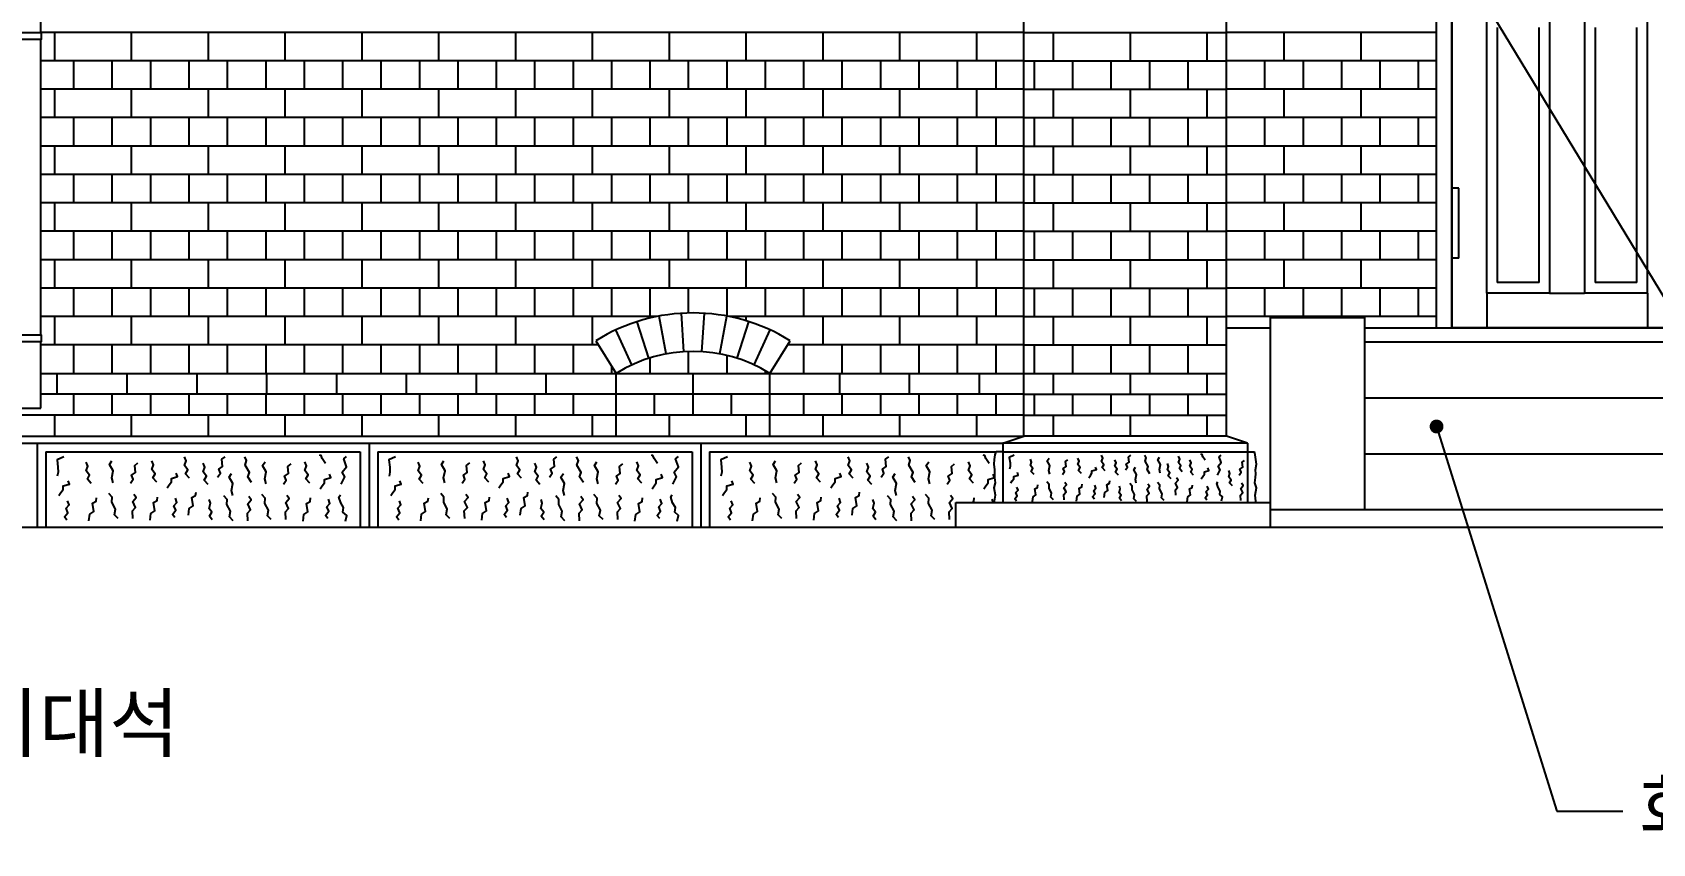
# Model space of a CAD drawing. Extents: x 101185 to 134825, y -129942 to -106182.
# Drawn here: x 113711 to 118349, y -123163 to -120840 of the extents above; entities that cross this region are included whole.
import ezdxf

# ---------------------------------------------------------------- set-up
doc = ezdxf.new("R2010")
doc.units = 0
doc.header["$LTSCALE"] = 50
doc.header["$MEASUREMENT"] = 0
doc.linetypes.add('CEN', pattern=[62, 60, -1, 0, -1])
for name, color, linetype in [('DIM', 7, 'CONTINUOUS'), ('ele-3', 6, 'CONTINUOUS'), ('h', 5, 'CONTINUOUS'), ('HAT', 5, 'CONTINUOUS'), ('W-1', 3, 'CONTINUOUS'), ('W-2', 2, 'CONTINUOUS'), ('WID', 4, 'CONTINUOUS'), ('중심선', 1, 'CEN')]:
    doc.layers.add(name, color=color, linetype=linetype)
doc.styles.add('현창', font='HYWULM_0.TTF')

msp = doc.modelspace()

# ---------------------------------------------------------------- linework, layer by layer
at = {"layer": 'DIM'}
for p, q in [((117730.7, -121968.4), (118075.1, -123069.3)), ((118075.1, -123069.3), (118264.1, -123069.3))]:
    msp.add_line(p, q, dxfattribs=at)
at = {"layer": 'DIM', "const_width": 19.8}
msp.add_lwpolyline([(117720.8, -121968.4, -1), (117740.6, -121968.4, -1)], format="xyb", close=True, dxfattribs=at)
at = {"layer": 'ele-3'}
for p, q in [((113734.4, -120840.6), (113734.4, -119976.2)), ((113734.4, -121706.3), (113734.4, -120860.6)), ((115475.1, -121773.1), (115441.6, -121668.4)), ((115525, -121760.5), (115504.7, -121652.4)), ((115576.1, -121754.2), (115569.3, -121644.4)), ((115627.6, -121754.2), (115634.4, -121644.4)), ((115678.7, -121760.5), (115699, -121652.4)), ((115728.6, -121773.1), (115762.1, -121668.4)), ((115427.1, -121791.9), (115380.9, -121692)), ((115776.6, -121791.9), (115822.8, -121692)), ((113734.4, -121916.3), (113734.4, -121726.3)), ((115323.6, -121723), (115381.9, -121816.3)), ((115821.9, -121816.3), (115880.1, -121723)), ((113734.4, -121816.3), (115381.9, -121816.3)), ((115821.9, -121816.3), (116549.4, -121816.3)), ((115381.9, -121876.3), (113734.4, -121876.3)), ((116549.4, -121876.3), (115821.9, -121876.3)), ((113659.4, -121916.3), (113734.4, -121916.3)), ((115381.9, -121936.3), (113774.4, -121936.3)), ((116549.4, -121936.3), (115821.9, -121936.3))]:
    msp.add_line(p, q, dxfattribs=at)
for points in [[(113781.9, -121876.3), (113781.9, -121816.3)], [(113981.9, -121876.3), (113981.9, -121816.3)], [(114181.9, -121876.3), (114181.9, -121816.3)], [(114381.9, -121876.3), (114381.9, -121816.3)], [(114581.9, -121876.3), (114581.9, -121816.3)], [(114781.9, -121876.3), (114781.9, -121816.3)], [(114981.9, -121876.3), (114981.9, -121816.3)], [(115181.9, -121876.3), (115181.9, -121816.3)], [(116021.9, -121876.3), (116021.9, -121816.3)], [(116221.9, -121876.3), (116221.9, -121816.3)], [(116421.9, -121876.3), (116421.9, -121816.3)], [(113829.4, -121936.3), (113829.4, -121876.3)], [(113939.4, -121936.3), (113939.4, -121876.3)], [(114049.4, -121936.3), (114049.4, -121876.3)], [(114159.4, -121936.3), (114159.4, -121876.3)], [(114269.4, -121936.3), (114269.4, -121876.3)], [(114379.4, -121936.3), (114379.4, -121876.3)], [(114489.4, -121936.3), (114489.4, -121876.3)], [(114599.4, -121936.3), (114599.4, -121876.3)], [(114709.4, -121936.3), (114709.4, -121876.3)], [(114819.4, -121936.3), (114819.4, -121876.3)], [(114929.4, -121936.3), (114929.4, -121876.3)], [(115039.4, -121936.3), (115039.4, -121876.3)], [(115149.4, -121936.3), (115149.4, -121876.3)], [(115259.4, -121936.3), (115259.4, -121876.3)], [(115919.4, -121936.3), (115919.4, -121876.3)], [(116029.4, -121936.3), (116029.4, -121876.3)], [(116139.4, -121936.3), (116139.4, -121876.3)], [(116249.4, -121936.3), (116249.4, -121876.3)], [(116359.4, -121936.3), (116359.4, -121876.3)], [(116469.4, -121936.3), (116469.4, -121876.3)], [(113774.4, -121996.3), (113774.4, -121936.3), (112991.9, -121936.3)], [(113994.4, -121996.3), (113994.4, -121936.3)], [(114214.4, -121996.3), (114214.4, -121936.3)], [(114434.4, -121996.3), (114434.4, -121936.3)], [(114654.4, -121996.3), (114654.4, -121936.3)], [(114874.4, -121996.3), (114874.4, -121936.3)], [(115094.4, -121996.3), (115094.4, -121936.3)], [(115314.4, -121996.3), (115314.4, -121936.3)], [(115974.4, -121996.3), (115974.4, -121936.3)], [(116194.4, -121996.3), (116194.4, -121936.3)], [(116414.4, -121996.3), (116414.4, -121936.3)]]:
    msp.add_lwpolyline(points, dxfattribs=at)
for radius in [525.7, 415.7]:
    msp.add_arc((115601.9, -122169), radius, 58.0436, 121.9564, dxfattribs=at)
at = {"layer": 'h'}
for p, q in [((116549.4, -120840.1), (113734.4, -120840.1)), ((117729.4, -120840.1), (117129.4, -120840.1)), ((116549.4, -120921.5), (113734.4, -120921.5)), ((117729.4, -120921.5), (117129.4, -120921.5)), ((116549.4, -121002.8), (113734.4, -121002.8)), ((117729.4, -121002.8), (117129.4, -121002.8)), ((116549.4, -121084.2), (113734.4, -121084.2)), ((117729.4, -121084.2), (117129.4, -121084.2)), ((116549.4, -121165.5), (113734.4, -121165.5)), ((117729.4, -121165.5), (117129.4, -121165.5)), ((116549.4, -121246.9), (113734.4, -121246.9)), ((117729.4, -121246.9), (117129.4, -121246.9)), ((116549.4, -121328.2), (113734.4, -121328.2)), ((117729.4, -121328.2), (117129.4, -121328.2)), ((116549.4, -121409.6), (113734.4, -121409.6)), ((117729.4, -121409.6), (117129.4, -121409.6)), ((116549.4, -121490.9), (113734.4, -121490.9)), ((117729.4, -121490.9), (117129.4, -121490.9)), ((116549.4, -121572.3), (113734.4, -121572.3)), ((117729.4, -121572.3), (117129.4, -121572.3)), ((115498.4, -121653.6), (113734.4, -121653.6)), ((116549.4, -121653.6), (115705.3, -121653.6)), ((117729.4, -121653.6), (117129.4, -121653.6)), ((115331.1, -121735), (113734.4, -121735)), ((116549.4, -121735), (115872.6, -121735))]:
    msp.add_line(p, q, dxfattribs=at)
for points in [[(113774.4, -120921.5), (113774.4, -120840.1)], [(113994.4, -120921.5), (113994.4, -120840.1)], [(114214.4, -120921.5), (114214.4, -120840.1)], [(114434.4, -120921.5), (114434.4, -120840.1)], [(114654.4, -120921.5), (114654.4, -120840.1)], [(114874.4, -120921.5), (114874.4, -120840.1)], [(115094.4, -120921.5), (115094.4, -120840.1)], [(115314.4, -120921.5), (115314.4, -120840.1)], [(115534.4, -120921.5), (115534.4, -120840.1)], [(115754.4, -120921.5), (115754.4, -120840.1)], [(115974.4, -120921.5), (115974.4, -120840.1)], [(116194.4, -120921.5), (116194.4, -120840.1)], [(116414.4, -120921.5), (116414.4, -120840.1)], [(117294.4, -120921.5), (117294.4, -120840.1)], [(117514.4, -120921.5), (117514.4, -120840.1)], [(113829.4, -121002.8), (113829.4, -120921.5)], [(113939.4, -121002.8), (113939.4, -120921.5)], [(114049.4, -121002.8), (114049.4, -120921.5)], [(114159.4, -121002.8), (114159.4, -120921.5)], [(114269.4, -121002.8), (114269.4, -120921.5)], [(114379.4, -121002.8), (114379.4, -120921.5)], [(114489.4, -121002.8), (114489.4, -120921.5)], [(114599.4, -121002.8), (114599.4, -120921.5)], [(114709.4, -121002.8), (114709.4, -120921.5)], [(114819.4, -121002.8), (114819.4, -120921.5)], [(114929.4, -121002.8), (114929.4, -120921.5)], [(115039.4, -121002.8), (115039.4, -120921.5)], [(115149.4, -121002.8), (115149.4, -120921.5)], [(115259.4, -121002.8), (115259.4, -120921.5)], [(115369.4, -121002.8), (115369.4, -120921.5)], [(115479.4, -121002.8), (115479.4, -120921.5)], [(115589.4, -121002.8), (115589.4, -120921.5)], [(115699.4, -121002.8), (115699.4, -120921.5)], [(115809.4, -121002.8), (115809.4, -120921.5)], [(115919.4, -121002.8), (115919.4, -120921.5)], [(116029.4, -121002.8), (116029.4, -120921.5)], [(116139.4, -121002.8), (116139.4, -120921.5)], [(116249.4, -121002.8), (116249.4, -120921.5)], [(116359.4, -121002.8), (116359.4, -120921.5)], [(116469.4, -121002.8), (116469.4, -120921.5)], [(117239.4, -121002.8), (117239.4, -120921.5)], [(117349.4, -121002.8), (117349.4, -120921.5)], [(117459.4, -121002.8), (117459.4, -120921.5)], [(117569.4, -121002.8), (117569.4, -120921.5)], [(117679.4, -121002.8), (117679.4, -120921.5)], [(113774.4, -121084.2), (113774.4, -121002.8)], [(113994.4, -121084.2), (113994.4, -121002.8)], [(114214.4, -121084.2), (114214.4, -121002.8)], [(114434.4, -121084.2), (114434.4, -121002.8)], [(114654.4, -121084.2), (114654.4, -121002.8)], [(114874.4, -121084.2), (114874.4, -121002.8)], [(115094.4, -121084.2), (115094.4, -121002.8)], [(115314.4, -121084.2), (115314.4, -121002.8)], [(115534.4, -121084.2), (115534.4, -121002.8)], [(115754.4, -121084.2), (115754.4, -121002.8)], [(115974.4, -121084.2), (115974.4, -121002.8)], [(116194.4, -121084.2), (116194.4, -121002.8)], [(116414.4, -121084.2), (116414.4, -121002.8)], [(117294.4, -121084.2), (117294.4, -121002.8)], [(117514.4, -121084.2), (117514.4, -121002.8)], [(113829.4, -121165.5), (113829.4, -121084.2)], [(113939.4, -121165.5), (113939.4, -121084.2)], [(114049.4, -121165.5), (114049.4, -121084.2)], [(114159.4, -121165.5), (114159.4, -121084.2)], [(114269.4, -121165.5), (114269.4, -121084.2)], [(114379.4, -121165.5), (114379.4, -121084.2)], [(114489.4, -121165.5), (114489.4, -121084.2)], [(114599.4, -121165.5), (114599.4, -121084.2)], [(114709.4, -121165.5), (114709.4, -121084.2)], [(114819.4, -121165.5), (114819.4, -121084.2)], [(114929.4, -121165.5), (114929.4, -121084.2)], [(115039.4, -121165.5), (115039.4, -121084.2)], [(115149.4, -121165.5), (115149.4, -121084.2)], [(115259.4, -121165.5), (115259.4, -121084.2)], [(115369.4, -121165.5), (115369.4, -121084.2)], [(115479.4, -121165.5), (115479.4, -121084.2)], [(115589.4, -121165.5), (115589.4, -121084.2)], [(115699.4, -121165.5), (115699.4, -121084.2)], [(115809.4, -121165.5), (115809.4, -121084.2)], [(115919.4, -121165.5), (115919.4, -121084.2)], [(116029.4, -121165.5), (116029.4, -121084.2)], [(116139.4, -121165.5), (116139.4, -121084.2)], [(116249.4, -121165.5), (116249.4, -121084.2)], [(116359.4, -121165.5), (116359.4, -121084.2)], [(116469.4, -121165.5), (116469.4, -121084.2)], [(117239.4, -121165.5), (117239.4, -121084.2)], [(117349.4, -121165.5), (117349.4, -121084.2)], [(117459.4, -121165.5), (117459.4, -121084.2)], [(117569.4, -121165.5), (117569.4, -121084.2)], [(117679.4, -121165.5), (117679.4, -121084.2)], [(113774.4, -121246.9), (113774.4, -121165.5)], [(113994.4, -121246.9), (113994.4, -121165.5)], [(114214.4, -121246.9), (114214.4, -121165.5)], [(114434.4, -121246.9), (114434.4, -121165.5)], [(114654.4, -121246.9), (114654.4, -121165.5)], [(114874.4, -121246.9), (114874.4, -121165.5)], [(115094.4, -121246.9), (115094.4, -121165.5)], [(115314.4, -121246.9), (115314.4, -121165.5)], [(115534.4, -121246.9), (115534.4, -121165.5)], [(115754.4, -121246.9), (115754.4, -121165.5)], [(115974.4, -121246.9), (115974.4, -121165.5)], [(116194.4, -121246.9), (116194.4, -121165.5)], [(116414.4, -121246.9), (116414.4, -121165.5)], [(117294.4, -121246.9), (117294.4, -121165.5)], [(117514.4, -121246.9), (117514.4, -121165.5)], [(113829.4, -121328.2), (113829.4, -121246.9)], [(113939.4, -121328.2), (113939.4, -121246.9)], [(114049.4, -121328.2), (114049.4, -121246.9)], [(114159.4, -121328.2), (114159.4, -121246.9)], [(114269.4, -121328.2), (114269.4, -121246.9)], [(114379.4, -121328.2), (114379.4, -121246.9)], [(114489.4, -121328.2), (114489.4, -121246.9)], [(114599.4, -121328.2), (114599.4, -121246.9)], [(114709.4, -121328.2), (114709.4, -121246.9)], [(114819.4, -121328.2), (114819.4, -121246.9)], [(114929.4, -121328.2), (114929.4, -121246.9)], [(115039.4, -121328.2), (115039.4, -121246.9)], [(115149.4, -121328.2), (115149.4, -121246.9)], [(115259.4, -121328.2), (115259.4, -121246.9)], [(115369.4, -121328.2), (115369.4, -121246.9)], [(115479.4, -121328.2), (115479.4, -121246.9)], [(115589.4, -121328.2), (115589.4, -121246.9)], [(115699.4, -121328.2), (115699.4, -121246.9)], [(115809.4, -121328.2), (115809.4, -121246.9)], [(115919.4, -121328.2), (115919.4, -121246.9)], [(116029.4, -121328.2), (116029.4, -121246.9)], [(116139.4, -121328.2), (116139.4, -121246.9)], [(116249.4, -121328.2), (116249.4, -121246.9)], [(116359.4, -121328.2), (116359.4, -121246.9)], [(116469.4, -121328.2), (116469.4, -121246.9)], [(117239.4, -121328.2), (117239.4, -121246.9)], [(117349.4, -121328.2), (117349.4, -121246.9)], [(117459.4, -121328.2), (117459.4, -121246.9)], [(117569.4, -121328.2), (117569.4, -121246.9)], [(117679.4, -121328.2), (117679.4, -121246.9)], [(113774.4, -121409.6), (113774.4, -121328.2)], [(113994.4, -121409.6), (113994.4, -121328.2)], [(114214.4, -121409.6), (114214.4, -121328.2)], [(114434.4, -121409.6), (114434.4, -121328.2)], [(114654.4, -121409.6), (114654.4, -121328.2)], [(114874.4, -121409.6), (114874.4, -121328.2)], [(115094.4, -121409.6), (115094.4, -121328.2)], [(115314.4, -121409.6), (115314.4, -121328.2)], [(115534.4, -121409.6), (115534.4, -121328.2)], [(115754.4, -121409.6), (115754.4, -121328.2)], [(115974.4, -121409.6), (115974.4, -121328.2)], [(116194.4, -121409.6), (116194.4, -121328.2)], [(116414.4, -121409.6), (116414.4, -121328.2)], [(117294.4, -121409.6), (117294.4, -121328.2)], [(117514.4, -121409.6), (117514.4, -121328.2)], [(113829.4, -121490.9), (113829.4, -121409.6)], [(113939.4, -121490.9), (113939.4, -121409.6)], [(114049.4, -121490.9), (114049.4, -121409.6)], [(114159.4, -121490.9), (114159.4, -121409.6)], [(114269.4, -121490.9), (114269.4, -121409.6)], [(114379.4, -121490.9), (114379.4, -121409.6)], [(114489.4, -121490.9), (114489.4, -121409.6)], [(114599.4, -121490.9), (114599.4, -121409.6)], [(114709.4, -121490.9), (114709.4, -121409.6)], [(114819.4, -121490.9), (114819.4, -121409.6)], [(114929.4, -121490.9), (114929.4, -121409.6)], [(115039.4, -121490.9), (115039.4, -121409.6)], [(115149.4, -121490.9), (115149.4, -121409.6)], [(115259.4, -121490.9), (115259.4, -121409.6)], [(115369.4, -121490.9), (115369.4, -121409.6)], [(115479.4, -121490.9), (115479.4, -121409.6)], [(115589.4, -121490.9), (115589.4, -121409.6)], [(115699.4, -121490.9), (115699.4, -121409.6)], [(115809.4, -121490.9), (115809.4, -121409.6)], [(115919.4, -121490.9), (115919.4, -121409.6)], [(116029.4, -121490.9), (116029.4, -121409.6)], [(116139.4, -121490.9), (116139.4, -121409.6)], [(116249.4, -121490.9), (116249.4, -121409.6)], [(116359.4, -121490.9), (116359.4, -121409.6)], [(116469.4, -121490.9), (116469.4, -121409.6)], [(117239.4, -121490.9), (117239.4, -121409.6)], [(117349.4, -121490.9), (117349.4, -121409.6)], [(117459.4, -121490.9), (117459.4, -121409.6)], [(117569.4, -121490.9), (117569.4, -121409.6)], [(117679.4, -121490.9), (117679.4, -121409.6)], [(113774.4, -121572.3), (113774.4, -121490.9)], [(113994.4, -121572.3), (113994.4, -121490.9)], [(114214.4, -121572.3), (114214.4, -121490.9)], [(114434.4, -121572.3), (114434.4, -121490.9)], [(114654.4, -121572.3), (114654.4, -121490.9)], [(114874.4, -121572.3), (114874.4, -121490.9)], [(115094.4, -121572.3), (115094.4, -121490.9)], [(115314.4, -121572.3), (115314.4, -121490.9)], [(115534.4, -121572.3), (115534.4, -121490.9)], [(115754.4, -121572.3), (115754.4, -121490.9)], [(115974.4, -121572.3), (115974.4, -121490.9)], [(116194.4, -121572.3), (116194.4, -121490.9)], [(116414.4, -121572.3), (116414.4, -121490.9)], [(117294.4, -121572.3), (117294.4, -121490.9)], [(117514.4, -121572.3), (117514.4, -121490.9)], [(113829.4, -121653.6), (113829.4, -121572.3)], [(113939.4, -121653.6), (113939.4, -121572.3)], [(114049.4, -121653.6), (114049.4, -121572.3)], [(114159.4, -121653.6), (114159.4, -121572.3)], [(114269.4, -121653.6), (114269.4, -121572.3)], [(114379.4, -121653.6), (114379.4, -121572.3)], [(114489.4, -121653.6), (114489.4, -121572.3)], [(114599.4, -121653.6), (114599.4, -121572.3)], [(114709.4, -121653.6), (114709.4, -121572.3)], [(114819.4, -121653.6), (114819.4, -121572.3)], [(114929.4, -121653.6), (114929.4, -121572.3)], [(115039.4, -121653.6), (115039.4, -121572.3)], [(115149.4, -121653.6), (115149.4, -121572.3)], [(115259.4, -121653.6), (115259.4, -121572.3)], [(115369.4, -121653.6), (115369.4, -121572.3)], [(115479.4, -121653.6), (115479.4, -121572.3)], [(115589.4, -121643.5), (115589.4, -121572.3)], [(115699.4, -121653.6), (115699.4, -121572.3)], [(115809.4, -121653.6), (115809.4, -121572.3)], [(115919.4, -121653.6), (115919.4, -121572.3)], [(116029.4, -121653.6), (116029.4, -121572.3)], [(116139.4, -121653.6), (116139.4, -121572.3)], [(116249.4, -121653.6), (116249.4, -121572.3)], [(116359.4, -121653.6), (116359.4, -121572.3)], [(116469.4, -121653.6), (116469.4, -121572.3)], [(117239.4, -121653.6), (117239.4, -121572.3)], [(117349.4, -121653.6), (117349.4, -121572.3)], [(117459.4, -121653.6), (117459.4, -121572.3)], [(117569.4, -121653.6), (117569.4, -121572.3)], [(117679.4, -121653.6), (117679.4, -121572.3)], [(113774.4, -121735), (113774.4, -121653.6)], [(113994.4, -121735), (113994.4, -121653.6)], [(114214.4, -121735), (114214.4, -121653.6)], [(114434.4, -121735), (114434.4, -121653.6)], [(114654.4, -121735), (114654.4, -121653.6)], [(114874.4, -121735), (114874.4, -121653.6)], [(115094.4, -121735), (115094.4, -121653.6)], [(115314.4, -121735), (115314.4, -121653.6)], [(115754.4, -121666), (115754.4, -121653.6)], [(115974.4, -121735), (115974.4, -121653.6)], [(116194.4, -121735), (116194.4, -121653.6)], [(116414.4, -121735), (116414.4, -121653.6)], [(117294.4, -121656.3), (117294.4, -121653.6)], [(117514.4, -121656.3), (117514.4, -121653.6)], [(113829.4, -121816.3), (113829.4, -121735)], [(113939.4, -121816.3), (113939.4, -121735)], [(114049.4, -121816.3), (114049.4, -121735)], [(114159.4, -121816.3), (114159.4, -121735)], [(114269.4, -121816.3), (114269.4, -121735)], [(114379.4, -121816.3), (114379.4, -121735)], [(114489.4, -121816.3), (114489.4, -121735)], [(114599.4, -121816.3), (114599.4, -121735)], [(114709.4, -121816.3), (114709.4, -121735)], [(114819.4, -121816.3), (114819.4, -121735)], [(114929.4, -121816.3), (114929.4, -121735)], [(115039.4, -121816.3), (115039.4, -121735)], [(115149.4, -121816.3), (115149.4, -121735)], [(115259.4, -121816.3), (115259.4, -121735)], [(115919.4, -121816.3), (115919.4, -121735)], [(116029.4, -121816.3), (116029.4, -121735)], [(116139.4, -121816.3), (116139.4, -121735)], [(116249.4, -121816.3), (116249.4, -121735)], [(116359.4, -121816.3), (116359.4, -121735)], [(116469.4, -121816.3), (116469.4, -121735)], [(115369.4, -121816.3), (115369.4, -121796.3)], [(113800.5, -122055.3), (113781.1, -122063.9), (113783.8, -122084.9), (113784.3, -122099.4), (113781.6, -122110.2)], [(113879.2, -122131.7), (113867.9, -122119.3), (113874.3, -122108), (113864.6, -122095.6), (113869.5, -122082.2), (113864.6, -122070.9)], [(113941.7, -122129.6), (113938, -122115.4), (113942, -122095.2), (113931.4, -122077.3), (113938.4, -122066.6)], [(113991.4, -122130.7), (113999, -122119.5), (113994.4, -122107.8), (114005.6, -122100.2), (114003.6, -122079.8), (114012.7, -122072.7)], [(114066.9, -122127.5), (114055.6, -122115.1), (114062.1, -122103.8), (114052.4, -122091.4), (114057.2, -122078), (114052.4, -122066.6)], [(114160.6, -122116.2), (114149.3, -122103.8), (114155.8, -122092.5), (114146.1, -122080.1), (114150.9, -122066.6), (114146.1, -122055.3)], [(114213.7, -122134.5), (114202.4, -122122.1), (114208.9, -122110.8), (114199.2, -122098.5), (114204, -122085), (114199.2, -122073.7)], [(114241, -122113.2), (114248.7, -122102), (114244.1, -122090.3), (114255.3, -122082.7), (114253.2, -122062.3), (114262.4, -122055.2)], [(114338.2, -122128.7), (114327, -122112.1), (114331.8, -122100.2), (114319.5, -122079.1), (114323.6, -122065.5), (114318.5, -122055.3)], [(114379.9, -122132.4), (114376.3, -122118.3), (114380.2, -122098), (114369.7, -122080.1), (114376.7, -122069.4)], [(114429.6, -122133.5), (114437.2, -122122.3), (114432.7, -122110.6), (114443.8, -122103), (114441.8, -122082.6), (114451, -122075.5)], [(114505.2, -122130.3), (114493.8, -122117.9), (114500.3, -122106.6), (114490.6, -122094.2), (114495.5, -122080.8), (114490.6, -122069.5)], [(114549.8, -122074.1), (114540.3, -122060), (114537.2, -122051.9), (114533, -122050.2)], [(114594.5, -122133.5), (114605.1, -122112.8), (114597.9, -122098.9), (114609.9, -122083.5), (114602.2, -122060.8), (114609.9, -122054.6)], [(114750.5, -122055.3), (114731.1, -122063.9), (114733.8, -122084.9), (114734.3, -122099.4), (114731.6, -122110.2)], [(114829.2, -122131.7), (114817.9, -122119.3), (114824.3, -122108), (114814.6, -122095.6), (114819.5, -122082.2), (114814.6, -122070.9)], [(114891.7, -122129.6), (114888, -122115.4), (114892, -122095.2), (114881.4, -122077.3), (114888.4, -122066.6)], [(114941.4, -122130.7), (114949, -122119.5), (114944.4, -122107.8), (114955.6, -122100.2), (114953.6, -122079.8), (114962.7, -122072.7)], [(115016.9, -122127.5), (115005.6, -122115.1), (115012.1, -122103.8), (115002.4, -122091.4), (115007.2, -122078), (115002.4, -122066.6)], [(115110.6, -122116.2), (115099.3, -122103.8), (115105.8, -122092.5), (115096.1, -122080.1), (115100.9, -122066.6), (115096.1, -122055.3)], [(115163.7, -122134.5), (115152.4, -122122.1), (115158.9, -122110.8), (115149.2, -122098.5), (115154, -122085), (115149.2, -122073.7)], [(115191, -122113.2), (115198.7, -122102), (115194.1, -122090.3), (115205.3, -122082.7), (115203.2, -122062.3), (115212.4, -122055.2)], [(115288.2, -122128.7), (115277, -122112.1), (115281.8, -122100.2), (115269.5, -122079.1), (115273.6, -122065.5), (115268.5, -122055.3)], [(115329.9, -122132.4), (115326.3, -122118.3), (115330.2, -122098), (115319.7, -122080.1), (115326.7, -122069.4)], [(115379.6, -122133.5), (115387.2, -122122.3), (115382.7, -122110.6), (115393.8, -122103), (115391.8, -122082.6), (115401, -122075.5)], [(115455.2, -122130.3), (115443.8, -122117.9), (115450.3, -122106.6), (115440.6, -122094.2), (115445.5, -122080.8), (115440.6, -122069.5)], [(115499.8, -122074.1), (115490.3, -122060), (115487.2, -122051.9), (115483, -122050.2)], [(115544.5, -122133.5), (115555.1, -122112.8), (115547.9, -122098.9), (115559.9, -122083.5), (115552.2, -122060.8), (115559.9, -122054.6)], [(115700.5, -122055.3), (115681.1, -122063.9), (115683.8, -122084.9), (115684.3, -122099.4), (115681.6, -122110.2)], [(115779.2, -122131.7), (115767.9, -122119.3), (115774.3, -122108), (115764.6, -122095.6), (115769.5, -122082.2), (115764.6, -122070.9)], [(115841.7, -122129.6), (115838, -122115.4), (115842, -122095.2), (115831.4, -122077.3), (115838.4, -122066.6)], [(115891.4, -122130.7), (115899, -122119.5), (115894.4, -122107.8), (115905.6, -122100.2), (115903.6, -122079.8), (115912.7, -122072.7)], [(115966.9, -122127.5), (115955.6, -122115.1), (115962.1, -122103.8), (115952.4, -122091.4), (115957.2, -122078), (115952.4, -122066.6)], [(116060.6, -122116.2), (116049.3, -122103.8), (116055.8, -122092.5), (116046.1, -122080.1), (116050.9, -122066.6), (116046.1, -122055.3)], [(116113.7, -122134.5), (116102.4, -122122.1), (116108.9, -122110.8), (116099.2, -122098.5), (116104, -122085), (116099.2, -122073.7)], [(116141, -122113.2), (116148.7, -122102), (116144.1, -122090.3), (116155.3, -122082.7), (116153.2, -122062.3), (116162.4, -122055.2)], [(116238.2, -122128.7), (116227, -122112.1), (116231.8, -122100.2), (116219.5, -122079.1), (116223.6, -122065.5), (116218.5, -122055.3)], [(116279.9, -122132.4), (116276.3, -122118.3), (116280.2, -122098), (116269.7, -122080.1), (116276.7, -122069.4)], [(116329.6, -122133.5), (116337.2, -122122.3), (116332.7, -122110.6), (116343.8, -122103), (116341.8, -122082.6), (116351, -122075.5)], [(116405.2, -122130.3), (116393.8, -122117.9), (116400.3, -122106.6), (116390.6, -122094.2), (116395.5, -122080.8), (116390.6, -122069.5)], [(116449.8, -122074.1), (116440.3, -122060), (116437.2, -122051.9), (116433, -122050.2)], [(116521.5, -122050.9), (116507.5, -122057.1), (116509.5, -122072.3), (116509.9, -122082.8), (116507.9, -122090.6)], [(116578.4, -122106.1), (116570.3, -122097.2), (116574.9, -122089), (116567.9, -122080), (116571.4, -122070.3), (116567.9, -122062.1)], [(116623.6, -122104.6), (116620.9, -122094.4), (116623.8, -122079.8), (116616.2, -122066.8), (116621.2, -122059)], [(116659.5, -122105.4), (116665, -122097.3), (116661.7, -122088.8), (116669.8, -122083.3), (116668.3, -122068.6), (116674.9, -122063.5)], [(116714.1, -122103.1), (116705.9, -122094.1), (116710.6, -122085.9), (116703.5, -122077), (116707.1, -122067.3), (116703.5, -122059.1)], [(116735.2, -122115.3), (116739.5, -122108.7), (116744.2, -122102.4), (116744.2, -122095.4), (116757, -122091.5), (116754.3, -122084.5)], [(116781.8, -122094.9), (116773.6, -122085.9), (116778.3, -122077.8), (116771.3, -122068.8), (116774.8, -122059.1), (116771.3, -122050.9)], [(116820.1, -122108.2), (116811.9, -122099.2), (116816.6, -122091), (116809.6, -122082.1), (116813.1, -122072.4), (116809.6, -122064.2)], [(116839.9, -122092.7), (116845.4, -122084.6), (116842.1, -122076.2), (116850.2, -122070.7), (116848.7, -122056), (116855.3, -122050.9)], [(116871, -122130.6), (116868.4, -122120.4), (116871.2, -122105.8), (116863.6, -122092.9), (116868.7, -122085.1)], [(116910.1, -122104), (116902, -122091.9), (116905.4, -122083.3), (116896.6, -122068.1), (116899.5, -122058.3), (116895.8, -122050.9)], [(116939.8, -122101.6), (116937.2, -122091.4), (116940, -122076.8), (116932.4, -122063.8), (116937.5, -122056.1)], [(116970.6, -122118.5), (116962.4, -122109.6), (116967.1, -122101.4), (116960.1, -122092.5), (116963.6, -122082.7), (116960.1, -122074.6)], [(117002.5, -122097.8), (116994.3, -122088.8), (116999, -122080.6), (116992, -122071.7), (116995.5, -122062), (116992, -122053.8)], [(117034.9, -122108.2), (117026.8, -122099.2), (117031.4, -122091.1), (117024.4, -122082.1), (117027.9, -122072.4), (117024.4, -122064.2)], [(117068.3, -122065), (117061.4, -122054.8), (117059.2, -122049), (117056.1, -122047.7)], [(117057.2, -122117.8), (117061.5, -122111.2), (117066.2, -122105), (117066.2, -122098), (117079, -122094.1), (117076.3, -122087.1)], [(117103.2, -122107.4), (117110.8, -122092.5), (117105.6, -122082.4), (117114.3, -122071.3), (117108.7, -122054.9), (117114.3, -122050.4)], [(117165.3, -122107.4), (117170.8, -122099.3), (117167.5, -122090.9), (117175.6, -122085.3), (117174.1, -122070.7), (117180.8, -122065.5)], [(113786.4, -122166.2), (113792.4, -122157), (113798.8, -122148.4), (113798.8, -122138.7), (113816.6, -122133.3), (113812.8, -122123.6)], [(114096.2, -122144.4), (114102.1, -122135.2), (114108.6, -122126.6), (114108.6, -122116.9), (114126.4, -122111.5), (114122.6, -122101.8)], [(114284.1, -122165.6), (114280.5, -122151.5), (114284.4, -122131.3), (114273.9, -122113.4), (114280.9, -122102.6)], [(114534.5, -122147.2), (114540.4, -122138), (114546.9, -122129.4), (114546.9, -122119.7), (114564.6, -122114.3), (114560.9, -122104.7)], [(114736.4, -122166.2), (114742.4, -122157), (114748.8, -122148.4), (114748.8, -122138.7), (114766.6, -122133.3), (114762.8, -122123.6)], [(115046.2, -122144.4), (115052.1, -122135.2), (115058.6, -122126.6), (115058.6, -122116.9), (115076.4, -122111.5), (115072.6, -122101.8)], [(115234.1, -122165.6), (115230.5, -122151.5), (115234.4, -122131.3), (115223.9, -122113.4), (115230.9, -122102.6)], [(115484.5, -122147.2), (115490.4, -122138), (115496.9, -122129.4), (115496.9, -122119.7), (115514.6, -122114.3), (115510.9, -122104.7)], [(115686.4, -122166.2), (115692.4, -122157), (115698.8, -122148.4), (115698.8, -122138.7), (115716.6, -122133.3), (115712.8, -122123.6)], [(115996.2, -122144.4), (116002.1, -122135.2), (116008.6, -122126.6), (116008.6, -122116.9), (116026.4, -122111.5), (116022.6, -122101.8)], [(116184.1, -122165.6), (116180.5, -122151.5), (116184.4, -122131.3), (116173.9, -122113.4), (116180.9, -122102.6)], [(116434.5, -122147.2), (116440.4, -122138), (116446.9, -122129.4), (116446.9, -122119.7), (116464.6, -122114.3), (116460.9, -122104.7)], [(116511.4, -122131), (116515.7, -122124.4), (116520.4, -122118.2), (116520.4, -122111.2), (116533.2, -122107.3), (116530.5, -122100.3)], [(116634, -122178.5), (116626.2, -122170.7), (116628.5, -122159), (116621.1, -122145), (116621.5, -122134.5), (116614.9, -122126.7)], [(116664.4, -122178.5), (116663.7, -122162.7), (116669.9, -122155.7), (116664, -122143.6), (116671.4, -122135.2), (116666.6, -122128.6)], [(116779.5, -122171.6), (116781, -122157.6), (116789.2, -122152.1), (116786.5, -122135), (116794.3, -122130.7), (116795, -122123.7)], [(116871.8, -122183), (116864, -122175.2), (116866.3, -122163.5), (116859, -122149.5), (116859.3, -122139), (116852.7, -122131.2)], [(116902.2, -122183), (116901.5, -122167.2), (116907.8, -122160.2), (116901.9, -122148.1), (116909.2, -122139.7), (116904.5, -122133.1)], [(116950.6, -122180.5), (116942.8, -122172.7), (116945.2, -122161), (116937.8, -122147), (116938.1, -122136.5), (116931.5, -122128.8)], [(116983.9, -122165.4), (116983.2, -122149.6), (116989.4, -122142.7), (116983.5, -122130.5), (116990.9, -122122.1), (116986.1, -122115.5)], [(117114.8, -122181.6), (117117.6, -122170.1), (117109.9, -122163.2), (117111.3, -122153.4), (117105.4, -122143.3), (117101.6, -122131.9), (117104.7, -122127)], [(117146.2, -122138.7), (117138, -122129.8), (117142.7, -122121.6), (117135.7, -122112.7), (117139.2, -122103), (117135.7, -122094.8)], [(117170.3, -122180.5), (117169.5, -122164.7), (117175.8, -122157.8), (117169.9, -122145.6), (117177.3, -122137.2), (117172.5, -122130.6)], [(113872.6, -122238.9), (113874.8, -122219.5), (113886.1, -122211.9), (113882.3, -122188.2), (113893.1, -122182.3), (113894.2, -122172.6)], [(113956.1, -122231.9), (113945.3, -122221.1), (113948.5, -122204.9), (113938.3, -122185.5), (113938.8, -122171), (113929.7, -122160.2)], [(113998.2, -122231.9), (113997.2, -122210.1), (114005.8, -122200.4), (113997.7, -122183.6), (114007.9, -122171.9), (114001.3, -122162.8)], [(114047.4, -122236.5), (114049.6, -122217.2), (114060.9, -122209.6), (114057.1, -122185.9), (114067.9, -122180), (114069, -122170.3)], [(114118.3, -122229.3), (114111.3, -122220.1), (114121, -122208.3), (114115.6, -122195.4), (114124.2, -122185.7), (114119.9, -122173.8)], [(114157.5, -122222.3), (114159.6, -122202.9), (114170.9, -122195.4), (114167.2, -122171.7), (114177.9, -122165.8), (114179, -122156.1)], [(114225.3, -122235.3), (114217.6, -122225.4), (114224.4, -122213.3), (114216.5, -122203.4), (114220.5, -122188.2), (114217.1, -122177.7)], [(114285.2, -122238.1), (114274.5, -122227.3), (114277.7, -122211.2), (114267.5, -122191.8), (114268, -122177.2), (114258.8, -122166.5)], [(114327.4, -122238.1), (114326.4, -122216.3), (114335, -122206.6), (114326.9, -122189.8), (114337, -122178.2), (114330.4, -122169)], [(114394.3, -122234.7), (114383.5, -122223.9), (114386.8, -122207.7), (114376.5, -122188.4), (114377.1, -122173.8), (114367.9, -122163)], [(114436.5, -122234.7), (114435.4, -122212.9), (114444.1, -122203.2), (114435.9, -122186.4), (114446.1, -122174.7), (114439.5, -122165.6)], [(114485.7, -122239.4), (114487.9, -122220), (114499.2, -122212.4), (114495.4, -122188.7), (114506.2, -122182.8), (114507.2, -122173.1)], [(114556.5, -122232.1), (114549.5, -122222.9), (114559.2, -122211.1), (114553.8, -122198.2), (114562.5, -122188.5), (114558.2, -122176.6)], [(114606.6, -122239.4), (114610.4, -122223.6), (114599.8, -122213.9), (114601.7, -122200.5), (114593.6, -122186.5), (114588.3, -122170.6), (114592.6, -122163.9)], [(114822.6, -122238.9), (114824.8, -122219.5), (114836.1, -122211.9), (114832.3, -122188.2), (114843.1, -122182.3), (114844.2, -122172.6)], [(114906.1, -122231.9), (114895.3, -122221.1), (114898.5, -122204.9), (114888.3, -122185.5), (114888.8, -122171), (114879.7, -122160.2)], [(114948.2, -122231.9), (114947.2, -122210.1), (114955.8, -122200.4), (114947.7, -122183.6), (114957.9, -122171.9), (114951.3, -122162.8)], [(114997.4, -122236.5), (114999.6, -122217.2), (115010.9, -122209.6), (115007.1, -122185.9), (115017.9, -122180), (115019, -122170.3)], [(115068.3, -122229.3), (115061.3, -122220.1), (115071, -122208.3), (115065.6, -122195.4), (115074.2, -122185.7), (115069.9, -122173.8)], [(115107.5, -122222.3), (115109.6, -122202.9), (115120.9, -122195.4), (115117.2, -122171.7), (115127.9, -122165.8), (115129, -122156.1)], [(115175.3, -122235.3), (115167.6, -122225.4), (115174.4, -122213.3), (115166.5, -122203.4), (115170.5, -122188.2), (115167.1, -122177.7)], [(115235.2, -122238.1), (115224.5, -122227.3), (115227.7, -122211.2), (115217.5, -122191.8), (115218, -122177.2), (115208.8, -122166.5)], [(115277.4, -122238.1), (115276.4, -122216.3), (115285, -122206.6), (115276.9, -122189.8), (115287, -122178.2), (115280.4, -122169)], [(115344.3, -122234.7), (115333.5, -122223.9), (115336.8, -122207.7), (115326.5, -122188.4), (115327.1, -122173.8), (115317.9, -122163)], [(115386.5, -122234.7), (115385.4, -122212.9), (115394.1, -122203.2), (115385.9, -122186.4), (115396.1, -122174.7), (115389.5, -122165.6)], [(115435.7, -122239.4), (115437.9, -122220), (115449.2, -122212.4), (115445.4, -122188.7), (115456.2, -122182.8), (115457.2, -122173.1)], [(115506.5, -122232.1), (115499.5, -122222.9), (115509.2, -122211.1), (115503.8, -122198.2), (115512.5, -122188.5), (115508.2, -122176.6)], [(115556.6, -122239.4), (115560.4, -122223.6), (115549.8, -122213.9), (115551.7, -122200.5), (115543.6, -122186.5), (115538.3, -122170.6), (115542.6, -122163.9)], [(115772.6, -122238.9), (115774.8, -122219.5), (115786.1, -122211.9), (115782.3, -122188.2), (115793.1, -122182.3), (115794.2, -122172.6)], [(115856.1, -122231.9), (115845.3, -122221.1), (115848.5, -122204.9), (115838.3, -122185.5), (115838.8, -122171), (115829.7, -122160.2)], [(115898.2, -122231.9), (115897.2, -122210.1), (115905.8, -122200.4), (115897.7, -122183.6), (115907.9, -122171.9), (115901.3, -122162.8)], [(115947.4, -122236.5), (115949.6, -122217.2), (115960.9, -122209.6), (115957.1, -122185.9), (115967.9, -122180), (115969, -122170.3)], [(116018.3, -122229.3), (116011.3, -122220.1), (116021, -122208.3), (116015.6, -122195.4), (116024.2, -122185.7), (116019.9, -122173.8)], [(116057.5, -122222.3), (116059.6, -122202.9), (116070.9, -122195.4), (116067.2, -122171.7), (116077.9, -122165.8), (116079, -122156.1)], [(116125.3, -122235.3), (116117.6, -122225.4), (116124.4, -122213.3), (116116.5, -122203.4), (116120.5, -122188.2), (116117.1, -122177.7)], [(116185.2, -122238.1), (116174.5, -122227.3), (116177.7, -122211.2), (116167.5, -122191.8), (116168, -122177.2), (116158.8, -122166.5)], [(116227.4, -122238.1), (116226.4, -122216.3), (116235, -122206.6), (116226.9, -122189.8), (116237, -122178.2), (116230.4, -122169)], [(116294.3, -122234.7), (116283.5, -122223.9), (116286.8, -122207.7), (116276.5, -122188.4), (116277.1, -122173.8), (116267.9, -122163)], [(116336.5, -122234.7), (116335.4, -122212.9), (116344.1, -122203.2), (116335.9, -122186.4), (116346.1, -122174.7), (116339.5, -122165.6)], [(116399.7, -122186.3), (116406.2, -122182.8), (116407.2, -122173.1)], [(116461.7, -122186.3), (116458.2, -122176.6)], [(116528.2, -122181.9), (116523.1, -122175.3), (116530.1, -122166.7), (116526.2, -122157.4), (116532.4, -122150.4), (116529.3, -122141.8)], [(116573.7, -122183.5), (116575.3, -122169.5), (116583.4, -122164.1), (116580.7, -122147), (116588.5, -122142.7), (116589.3, -122135.7)], [(116700, -122181.9), (116701.6, -122167.9), (116709.7, -122162.4), (116707, -122145.3), (116714.8, -122141), (116715.6, -122134)], [(116751.2, -122176.6), (116746.1, -122170), (116753.1, -122161.4), (116749.2, -122152.1), (116755.5, -122145.1), (116752.3, -122136.5)], [(116828.5, -122180.9), (116823, -122173.8), (116827.9, -122165), (116822.1, -122157.9), (116825, -122146.9), (116822.6, -122139.4)], [(117016.6, -122183.9), (117018.2, -122169.9), (117026.4, -122164.4), (117023.6, -122147.3), (117031.4, -122143), (117032.2, -122136)], [(117073.2, -122179.2), (117068.1, -122172.6), (117075.1, -122164), (117071.2, -122154.7), (117077.4, -122147.7), (117074.3, -122139.1)], [(113809.6, -122236.6), (113802.6, -122227.4), (113812.3, -122215.6), (113806.9, -122202.6), (113815.5, -122192.9), (113811.2, -122181.1)], [(114759.6, -122236.6), (114752.6, -122227.4), (114762.3, -122215.6), (114756.9, -122202.6), (114765.5, -122192.9), (114761.2, -122181.1)], [(115709.6, -122236.6), (115702.6, -122227.4), (115712.3, -122215.6), (115706.9, -122202.6), (115715.5, -122192.9), (115711.2, -122181.1)]]:
    msp.add_lwpolyline(points, dxfattribs=at)
at = {"layer": 'HAT'}
for p, q in [((117874.4, -121586.3), (117874.4, -121686.3)), ((118054.4, -121586.3), (118154.4, -121586.3)), ((118334.4, -121586.3), (118334.4, -121686.3)), ((108109.4, -121996.3), (116549.4, -121996.3)), ((116489.4, -122016.3), (116549.4, -121996.3)), ((117129.4, -121996.3), (116549.4, -121996.3)), ((117189.4, -122016.3), (117129.4, -121996.3)), ((113749.4, -122041.3), (113749.4, -122256.3)), ((113749.4, -122041.3), (114649.4, -122041.3)), ((114649.4, -122041.3), (114649.4, -122256.3)), ((114699.4, -122041.3), (114699.4, -122256.3)), ((114699.4, -122041.3), (115599.4, -122041.3)), ((115599.4, -122041.3), (115599.4, -122256.3)), ((115649.4, -122041.3), (115649.4, -122256.3)), ((115649.4, -122041.3), (116469.4, -122041.3)), ((116489.4, -122041.3), (117189.4, -122041.3)), ((116489.4, -122041.3), (116489.4, -122186.3)), ((117189.4, -122041.3), (117189.4, -122186.3))]:
    msp.add_line(p, q, dxfattribs=at)
at = {"layer": 'W-1'}
for p, q in [((116549.4, -121996.3), (116549.4, -120623.8)), ((117129.4, -121996.3), (117129.4, -120623.8))]:
    msp.add_line(p, q, dxfattribs=at)
at = {"layer": 'W-2'}
msp.add_line((106378.1, -122256.3), (120514.4, -122256.3), dxfattribs=at)
at = {"layer": 'WID'}
for p, q in [((117729.4, -119458.1), (117729.4, -121686.3)), ((117729.4, -119461.3), (117729.4, -121686.3)), ((117774.4, -119506.3), (117774.4, -121686.3)), ((117774.4, -121686.3), (117774.4, -119506.3)), ((117874.4, -121586.3), (117874.4, -120796.3)), ((117904.4, -120826.3), (117904.4, -121556.3)), ((118024.4, -121556.3), (118024.4, -120826.3)), ((118054.4, -120796.3), (118054.4, -121586.3)), ((118154.4, -120796.3), (118154.4, -121586.3)), ((118184.4, -120826.3), (118184.4, -121556.3)), ((118304.4, -121556.3), (118304.4, -120826.3)), ((118334.4, -121586.3), (118334.4, -120796.3)), ((116549.4, -120840.1), (117129.4, -120840.1)), ((116549.4, -120921.5), (117129.4, -120921.5)), ((116549.4, -121002.8), (117129.4, -121002.8)), ((116549.4, -121084.2), (117129.4, -121084.2)), ((116549.4, -121165.5), (117129.4, -121165.5)), ((116549.4, -121246.9), (117129.4, -121246.9)), ((117794.4, -121286.3), (117774.4, -121286.3)), ((117794.4, -121486.3), (117794.4, -121286.3)), ((116549.4, -121328.2), (117129.4, -121328.2)), ((116549.4, -121409.6), (117129.4, -121409.6)), ((116549.4, -121490.9), (117129.4, -121490.9)), ((117794.4, -121486.3), (117774.4, -121486.3)), ((116549.4, -121572.3), (117129.4, -121572.3)), ((118024.4, -121556.3), (117904.4, -121556.3)), ((118304.4, -121556.3), (118184.4, -121556.3)), ((118054.4, -121586.3), (117874.4, -121586.3)), ((118334.4, -121586.3), (118154.4, -121586.3)), ((116549.4, -121653.6), (117129.4, -121653.6)), ((117254.4, -121656.3), (117254.4, -122256.3)), ((117254.4, -121656.3), (117524.4, -121656.3)), ((117524.4, -121656.3), (117524.4, -122206.3)), ((117129.4, -121686.3), (117254.4, -121686.3)), ((117524.4, -121686.3), (119344.4, -121686.3)), ((117729.4, -121686.3), (119139.4, -121686.3)), ((117729.4, -121686.3), (118229.4, -121686.3)), ((118434.4, -121686.3), (117774.4, -121686.3)), ((116549.4, -121735), (117129.4, -121735)), ((117524.4, -121726.3), (119344.4, -121726.3)), ((115381.9, -121816.3), (115821.9, -121816.3)), ((116549.4, -121816.3), (117129.4, -121816.3)), ((115821.9, -121876.3), (115381.9, -121876.3)), ((116549.4, -121876.3), (117129.4, -121876.3)), ((117524.4, -121886.3), (119344.4, -121886.3)), ((115821.9, -121936.3), (115381.9, -121936.3)), ((116549.4, -121936.3), (117129.4, -121936.3)), ((108049.4, -122016.3), (116489.4, -122016.3)), ((113724.4, -122016.3), (113724.4, -122256.3)), ((114674.4, -122016.3), (114674.4, -122256.3)), ((115624.4, -122016.3), (115624.4, -122256.3)), ((117189.4, -122016.3), (116489.4, -122016.3)), ((116489.4, -122016.3), (116489.4, -122041.3)), ((117189.4, -122016.3), (117189.4, -122041.3)), ((116489.4, -122041.3), (116469.4, -122041.3)), ((117189.4, -122041.3), (117209.4, -122041.3)), ((117524.4, -122046.3), (119344.4, -122046.3)), ((116354.4, -122256.3), (116354.4, -122186.3)), ((116354.4, -122186.3), (117254.4, -122186.3)), ((117254.4, -122206.3), (119614.4, -122206.3))]:
    msp.add_line(p, q, dxfattribs=at)
for points in [[(113658.4, -120840.6), (113735.4, -120840.6), (113735.4, -120860.6), (113658.4, -120860.6)], [(113658.4, -121706.3), (113735.4, -121706.3), (113735.4, -121726.3), (113658.4, -121726.3)]]:
    msp.add_lwpolyline(points, close=True, dxfattribs=at)
for points in [[(116634.4, -120921.5), (116634.4, -120840.1)], [(116854.4, -120921.5), (116854.4, -120840.1)], [(117074.4, -120921.5), (117074.4, -120840.1)], [(116579.4, -121002.8), (116579.4, -120921.5)], [(116689.4, -121002.8), (116689.4, -120921.5)], [(116799.4, -121002.8), (116799.4, -120921.5)], [(116909.4, -121002.8), (116909.4, -120921.5)], [(117019.4, -121002.8), (117019.4, -120921.5)], [(116634.4, -121084.2), (116634.4, -121002.8)], [(116854.4, -121084.2), (116854.4, -121002.8)], [(117074.4, -121084.2), (117074.4, -121002.8)], [(116579.4, -121165.5), (116579.4, -121084.2)], [(116689.4, -121165.5), (116689.4, -121084.2)], [(116799.4, -121165.5), (116799.4, -121084.2)], [(116909.4, -121165.5), (116909.4, -121084.2)], [(117019.4, -121165.5), (117019.4, -121084.2)], [(116634.4, -121246.9), (116634.4, -121165.5)], [(116854.4, -121246.9), (116854.4, -121165.5)], [(117074.4, -121246.9), (117074.4, -121165.5)], [(116579.4, -121328.2), (116579.4, -121246.9)], [(116689.4, -121328.2), (116689.4, -121246.9)], [(116799.4, -121328.2), (116799.4, -121246.9)], [(116909.4, -121328.2), (116909.4, -121246.9)], [(117019.4, -121328.2), (117019.4, -121246.9)], [(116634.4, -121409.6), (116634.4, -121328.2)], [(116854.4, -121409.6), (116854.4, -121328.2)], [(117074.4, -121409.6), (117074.4, -121328.2)], [(116579.4, -121490.9), (116579.4, -121409.6)], [(116689.4, -121490.9), (116689.4, -121409.6)], [(116799.4, -121490.9), (116799.4, -121409.6)], [(116909.4, -121490.9), (116909.4, -121409.6)], [(117019.4, -121490.9), (117019.4, -121409.6)], [(116634.4, -121572.3), (116634.4, -121490.9)], [(116854.4, -121572.3), (116854.4, -121490.9)], [(117074.4, -121572.3), (117074.4, -121490.9)], [(116579.4, -121653.6), (116579.4, -121572.3)], [(116689.4, -121653.6), (116689.4, -121572.3)], [(116799.4, -121653.6), (116799.4, -121572.3)], [(116909.4, -121653.6), (116909.4, -121572.3)], [(117019.4, -121653.6), (117019.4, -121572.3)], [(116634.4, -121735), (116634.4, -121653.6)], [(116854.4, -121735), (116854.4, -121653.6)], [(117074.4, -121735), (117074.4, -121653.6)], [(115589.4, -121816.3), (115589.4, -121753.5)], [(116579.4, -121816.3), (116579.4, -121735)], [(116689.4, -121816.3), (116689.4, -121735)], [(116799.4, -121816.3), (116799.4, -121735)], [(116909.4, -121816.3), (116909.4, -121735)], [(117019.4, -121816.3), (117019.4, -121735)], [(115479.4, -121816.3), (115479.4, -121771.8)], [(115699.4, -121816.3), (115699.4, -121765)], [(115809.4, -121816.3), (115809.4, -121808.9)], [(115381.9, -121996.3), (115381.9, -121816.3)], [(115601.9, -121876.3), (115601.9, -121816.3)], [(115821.9, -121996.3), (115821.9, -121816.3)], [(116634.4, -121876.3), (116634.4, -121816.3)], [(116854.4, -121876.3), (116854.4, -121816.3)], [(117074.4, -121876.3), (117074.4, -121816.3)], [(115491.9, -121936.3), (115491.9, -121876.3)], [(115601.9, -121936.3), (115601.9, -121876.3)], [(115711.9, -121936.3), (115711.9, -121876.3)], [(116579.4, -121936.3), (116579.4, -121876.3)], [(116689.4, -121936.3), (116689.4, -121876.3)], [(116799.4, -121936.3), (116799.4, -121876.3)], [(116909.4, -121936.3), (116909.4, -121876.3)], [(117019.4, -121936.3), (117019.4, -121876.3)], [(115534.4, -121996.3), (115534.4, -121936.3)], [(115754.4, -121996.3), (115754.4, -121936.3)], [(116634.4, -121996.3), (116634.4, -121936.3)], [(116854.4, -121996.3), (116854.4, -121936.3)], [(117074.4, -121996.3), (117074.4, -121936.3)], [(116465.6, -122186.3), (116465, -122182.4), (116467.7, -122164.8), (116463.7, -122143.7), (116468, -122129.8), (116466.4, -122114.2), (116465.9, -122104.1), (116466.2, -122092.4), (116463.8, -122076.5), (116465, -122063.1), (116466.9, -122049.7), (116469.4, -122041.3)], [(117213.1, -122186.3), (117213.7, -122182.4), (117211, -122164.8), (117215, -122143.7), (117210.7, -122129.8), (117212.3, -122114.2), (117212.8, -122104.1), (117212.5, -122092.4), (117214.9, -122076.5), (117213.7, -122063.1), (117211.8, -122049.7), (117209.4, -122041.3)]]:
    msp.add_lwpolyline(points, dxfattribs=at)
at = {"layer": '중심선'}
msp.add_line((117774.4, -120598), (118434.4, -121686.3), dxfattribs=at)

# ---------------------------------------------------------------- texts
at = {"layer": 'DIM', "style": '현창'}
for s, p in [('화강석지대석', (112926.4, -122897.6)), ('화강석계단', (118311.5, -123145.6))]:
    msp.add_text(s, height=160, dxfattribs=at).set_placement(p)

doc.saveas('drawing.dxf')
